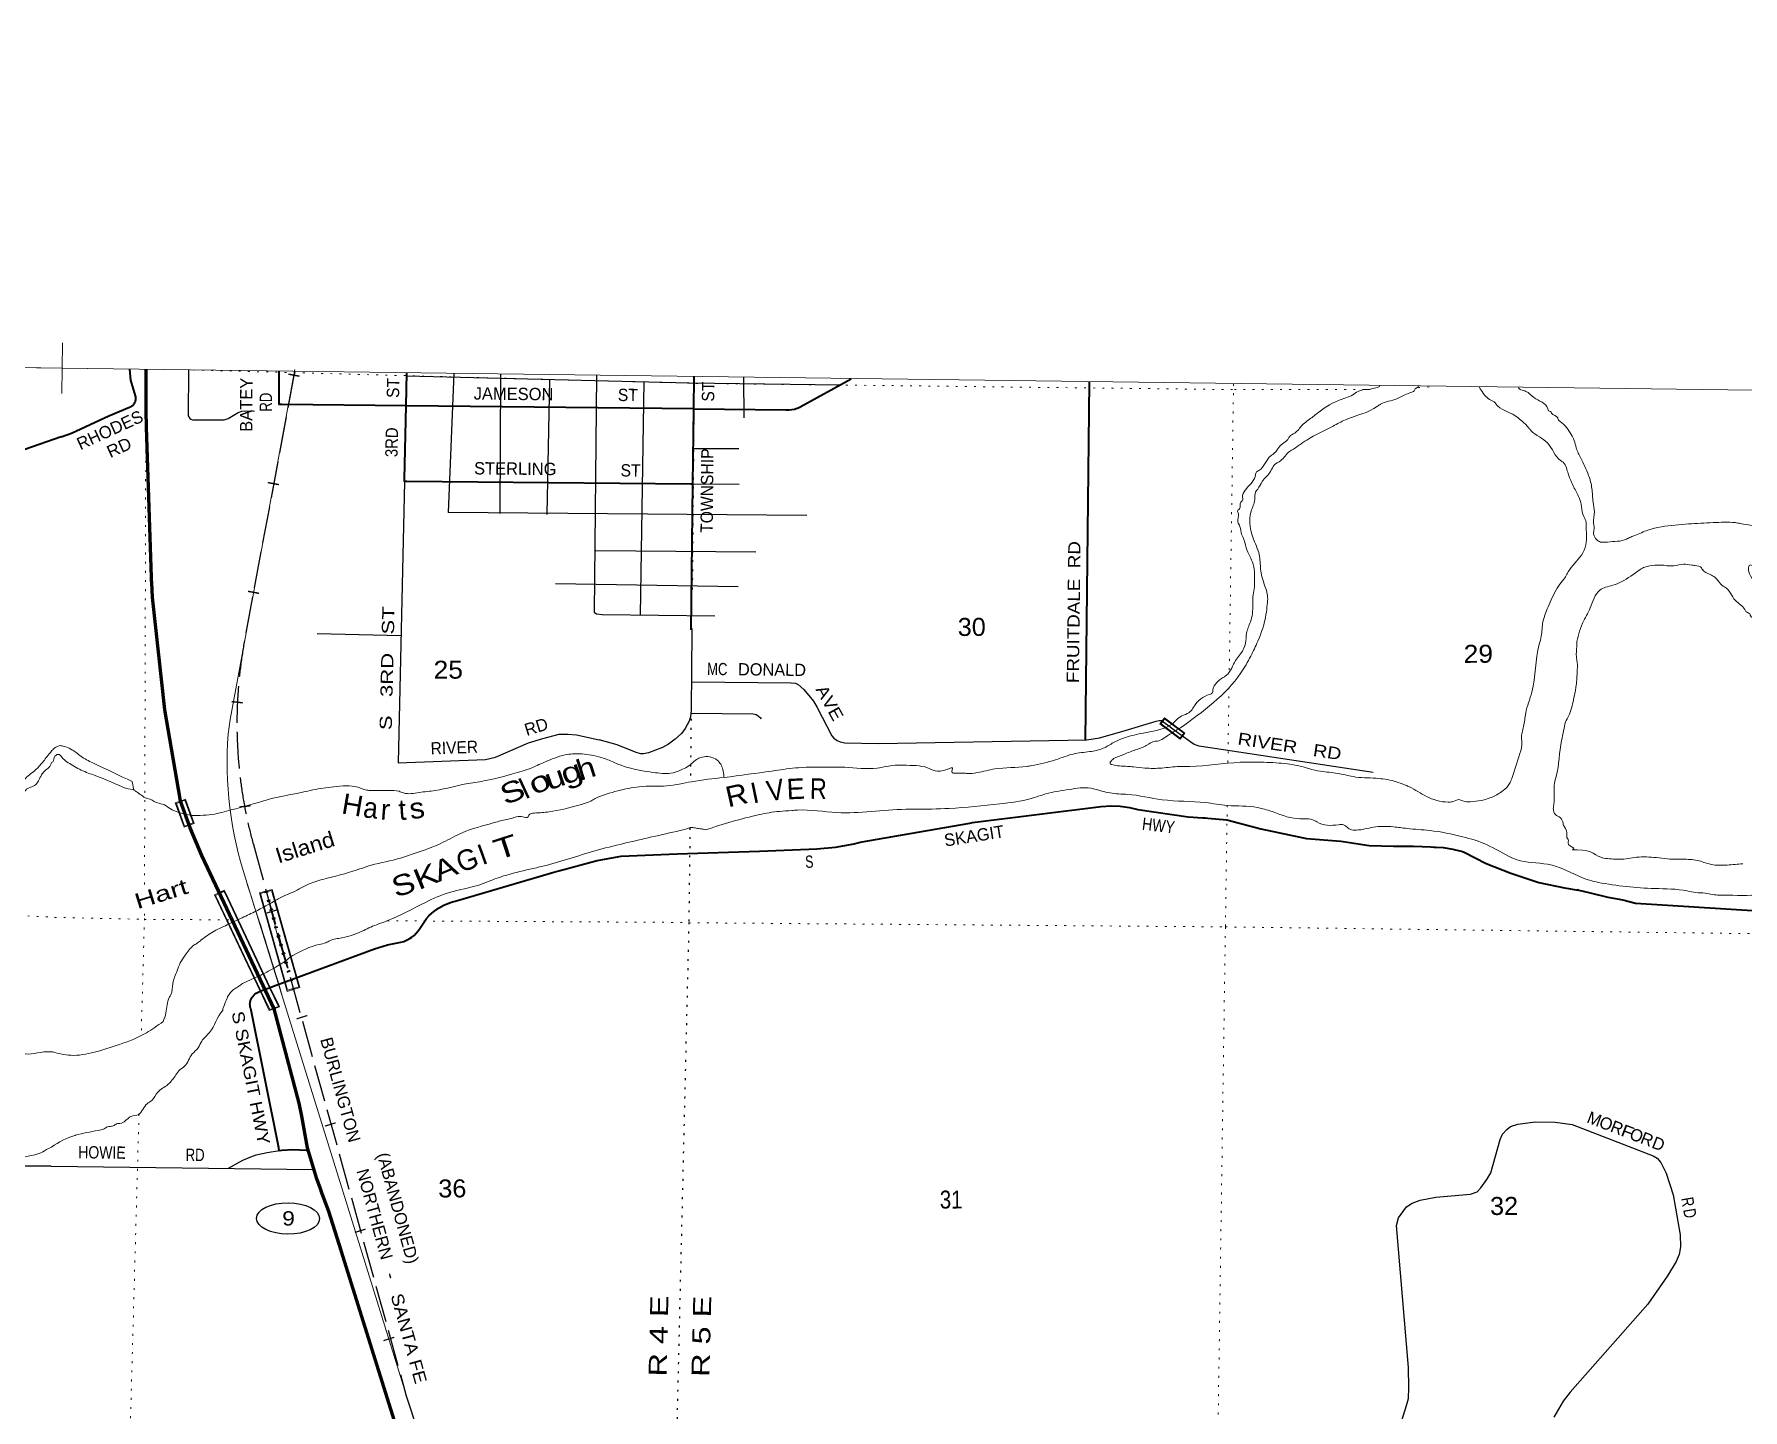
# Model space of a CAD drawing. Header units: feet. Extents: x -493433 to -244333, y 184684 to 373072.
# Drawn here: x -306000 to -289216, y 359313 to 372822 of the extents above; entities that cross this region are included whole.
import ezdxf
from ezdxf.enums import TextEntityAlignment as Align

# ---------------------------------------------------------------- set-up
doc = ezdxf.new("R2010")
doc.units = ezdxf.units.FT
doc.header["$LTSCALE"] = 60
doc.linetypes.add('DOTTED', pattern=[1.5, 0.3, -1.2])
doc.linetypes.add('LONG_DASHED', pattern=[7.5, 6, -1.5])
for name, color, linetype, lineweight in [('17', 7, 'Continuous', 25), ('23', 7, 'Continuous', 70), ('26', 7, 'Continuous', 40), ('27', 7, 'Continuous', 13), ('29', 7, 'Continuous', 25), ('30', 7, 'Continuous', 13), ('31', 7, 'Continuous', 13), ('34', 7, 'Continuous', 13), ('39', 7, 'Continuous', 13), ('4', 7, 'Continuous', 13), ('41', 7, 'Continuous', 13), ('59', 7, 'Continuous', 13), ('6', 7, 'DOTTED', 25), ('63', 7, 'Continuous', 25), ('7', 7, 'DOTTED', 13)]:
    doc.layers.add(name, color=color, linetype=linetype, lineweight=lineweight)
doc.layers.add('42', color=7, linetype='Continuous')

msp = doc.modelspace()

# ---------------------------------------------------------------- linework, layer by layer
at = {"layer": '17'}
msp.add_ellipse((-303506.06, 361191.86), major_axis=(-309.24, 1), ratio=0.500121, dxfattribs=at)
at = {"layer": '23'}
msp.add_lwpolyline([(-302378.25, 358943.41), (-302983.68, 360877.13), (-303105.57, 361261.57), (-303169.46, 361433.78), (-303176.42, 361452.53), (-303188.07, 361483.78), (-303223.94, 361580.01), (-303313.47, 361887.47), (-303370.01, 362197.37), (-303395.81, 362324.27), (-303642.33, 363250.92), (-304353.9, 364756.26), (-304466.94, 365029.03), (-304561.74, 365291.89), (-304565.64, 365314.41), (-304716.69, 366187.29), (-304837.69, 367289.34), (-304844.93, 367436.98), (-304847.07, 367461.98), (-304847.5, 367486.98), (-304897.87, 368962.96), (-304897.87, 369008.26), (-304900.07, 369076.76), (-304900.13, 369530.92)], dxfattribs=at)
at = {"layer": '26'}
for p, q in [((-302346.73, 369172.7), (-302340.56, 369495.94)), ((-299520.54, 369142.91), (-299516.97, 369457.71)), ((-295673.67, 365890.53), (-295634.62, 369405.73)), ((-299520.54, 369142.91), (-302346.73, 369172.7))]:
    msp.add_line(p, q, dxfattribs=at)
for points in [[(-305734.86, 368867.1), (-306808.3, 368495.49), (-306810.99, 368494.56), (-306900.4, 368469.12), (-306991.98, 368453.17), (-307084.73, 368446.87), (-307187.25, 368448.25), (-307212.27, 368448.59), (-307211.66, 368474.24), (-307186.41, 369562.37)], [(-305734.86, 368867.1), (-305633.49, 368904.82), (-305264.88, 369074), (-305064.58, 369159.88), (-305055.87, 369162.74), (-305047.5, 369166.5), (-305039.57, 369171.12), (-305032.17, 369176.53), (-305025.38, 369182.69), (-305019.26, 369189.53), (-305013.89, 369196.97), (-305009.34, 369204.93), (-305005.63, 369213.32), (-305002.83, 369222.05), (-305000.95, 369231.03), (-305000.02, 369240.15), (-305000.05, 369249.32), (-305001.04, 369258.44), (-305001.78, 369262.39), (-305004.77, 369272.21), (-305049.8, 369424.69), (-305060.15, 369533.11)], [(-302346.73, 369172.7), (-303568.61, 369185.58), (-303593.6, 369185.84), (-303593.5, 369209.7), (-303592.52, 369513.01)], [(-299520.54, 369142.91), (-298615.27, 369133.37), (-298587.01, 369133.09), (-298558.88, 369135.76), (-298531.17, 369141.36), (-298504.21, 369149.82), (-298478.27, 369161.06), (-298475.55, 369162.43), (-297974.14, 369436.97)], [(-299528.81, 368402.94), (-299548.1, 368403.13), (-302339.14, 368429.87), (-302361.06, 368430.08), (-302360.58, 368455.11), (-302346.73, 369172.7)], [(-299544.77, 366974.5), (-299528.81, 368402.94), (-299520.54, 369142.91)], [(-303780.04, 363424.1), (-303649.06, 363472.51), (-302656.84, 363839.1), (-302530.02, 363879.18), (-302399.72, 363905.79), (-302398.26, 363906.01), (-302369.82, 363913.63), (-302342.35, 363924.18), (-302316.12, 363937.54), (-302291.43, 363953.58), (-302268.56, 363972.1), (-302249.44, 363991.23), (-302228.82, 364016.34), (-302212.07, 364041.23), (-302146.99, 364137.96), (-302120.06, 364166), (-302075.6, 364204.9), (-302027.32, 364238.94), (-301975.75, 364267.75), (-301921.44, 364291), (-301890.01, 364300.72), (-301865.19, 364308.39), (-301840.01, 364315.77), (-300896.43, 364592.19), (-300870.98, 364599.64), (-300846.43, 364606.29), (-300470.66, 364708.01), (-300233.98, 364751.49), (-299683, 364773.76), (-298873.43, 364798.24), (-298391.74, 364818.58), (-298311.34, 364822.31), (-298127.25, 364837.88), (-297945.79, 364872.61), (-297934.58, 364875.5), (-297908.51, 364882.21), (-297884.58, 364886.4), (-296807.91, 365075.01), (-296782.71, 365079.43), (-296757.91, 365082.54), (-295517.29, 365238.15), (-295424.87, 365244.7), (-295332.28, 365241.55), (-295240.52, 365228.75), (-295159.88, 365209.19), (-294663.41, 365137.75), (-294520.75, 365127.32), (-294495.8, 365125.49), (-294470.75, 365123.32), (-294285.33, 365107.19), (-293949.48, 365018.04), (-293502.17, 364922.83), (-293165.52, 364895.96), (-292885.63, 364855.71), (-292648.51, 364849.14), (-292449.63, 364849.56), (-292280.98, 364841.32), (-292250.98, 364839.86), (-292230.98, 364838.84), (-292159.3, 364835.18), (-292063.66, 364820.18), (-291970.12, 364795.26), (-291954.73, 364790.13), (-291738.69, 364679.55), (-291493.5, 364582.33), (-291221.04, 364492.88), (-290968.4, 364438.3), (-290832.8, 364415.69), (-290840.81, 364420.25), (-290716.88, 364389.18), (-290541.88, 364348.45), (-290395.34, 364320.71), (-290271.81, 364289.22), (-289069.35, 364212.47)], [(-303308.35, 361858.95), (-303329.07, 361861.08), (-303459.31, 361866.52), (-303567.02, 361859.72), (-303591.58, 361858.17), (-303597.04, 361885.34), (-303872.04, 363253.76), (-303873.16, 363256.91), (-303876.75, 363269.55), (-303878.99, 363282.5), (-303879.87, 363295.61), (-303879.38, 363308.74), (-303879.27, 363309.49), (-303874.31, 363334.45), (-303862.33, 363359.49), (-303861.62, 363360.81), (-303852.97, 363373.42), (-303843.04, 363385.06), (-303831.96, 363395.61), (-303819.83, 363404.93), (-303806.8, 363412.94), (-303793, 363419.53), (-303780.06, 363424.13)]]:
    msp.add_lwpolyline(points, dxfattribs=at)
at = {"layer": '29'}
for p, q in [((-301879.01, 369489.67), (-301931.55, 368124.9)), ((-301423.12, 368115.34), (-301416.87, 369483.39)), ((-300938.98, 369431.53), (-300962.94, 368106.69)), ((-299030.6, 369451.16), (-299030.15, 369053.57)), ((-300010.3, 369406.83), (-300047.35, 367119.2)), ((-299520.49, 368755.26), (-299078.73, 368755.26)), ((-302361.06, 368430.08), (-302424.62, 365666.37)), ((-299074.31, 368401.71), (-299528.81, 368402.94)), ((-298411.66, 368096.78), (-301931.55, 368124.9)), ((-300483.21, 367752.99), (-298910.85, 367738.81)), ((-299084.8, 367396.28), (-300879.66, 367425.15)), ((-302395.89, 366915.51), (-303218.65, 366933.76)), ((-299543.45, 366461.18), (-298562.4, 366451.07)), ((-305833.39, 361704.46), (-306222.39, 361707.39)), ((-305833.39, 361704.46), (-303259.38, 361673.57))]:
    msp.add_line(p, q, dxfattribs=at)
for points in [[(-304485.19, 369525.22), (-304485.93, 369075.66), (-304469.6, 369048.39), (-304459.42, 369040.3), (-304443.96, 369035.88), (-304132.1, 369036.26), (-304092.76, 369046.93), (-303995.57, 369108.8), (-303961.09, 369119.03), (-303836.34, 369122.1)], [(-302342.27, 369467.88), (-299564.68, 369398.28), (-298078.15, 369378.39), (-298081.83, 369375.31)], [(-300475.78, 369470.65), (-300498.73, 367145.34), (-300474.69, 367128.94), (-300418.87, 367123.22), (-299312.85, 367111.26)], [(-299540.55, 366967.12), (-299543.46, 366567.19), (-299546.58, 366193.1)], [(-298562.4, 366451.07), (-298519.87, 366448.38), (-298495.57, 366437.33), (-298440.35, 366386.51), (-298345.37, 366271.6), (-298310.03, 366209.73), (-298164.25, 365931.31), (-298144.37, 365909.21), (-298113.45, 365887.12), (-298082.52, 365873.86), (-298038.35, 365862.81), (-297704.82, 365855.19)], [(-299547.47, 366184.37), (-299553.61, 366116.91), (-299564.65, 366077.14), (-299604.41, 366004.22), (-299641.96, 365953.4), (-299703.81, 365900.36), (-299767.86, 365851.75), (-299827.5, 365818.6), (-299966.66, 365765.57), (-300015.25, 365756.73), (-300041.76, 365756.73), (-300085.93, 365767.78), (-300273.68, 365842.91), (-300450.39, 365891.52)], [(-299545.49, 366155.45), (-298937.81, 366146.72), (-298908.27, 366140), (-298887.4, 366126.81), (-298863.95, 366107.76), (-298857.4, 366099.8)], [(-297704.82, 365855.19), (-295659.41, 365891.54), (-295535.71, 365913.64), (-295314.84, 365975.51), (-294979.09, 366077.16), (-294948.86, 366083.59), (-294929.21, 366082.55), (-294917.25, 366077.16), (-294751.57, 365953.41), (-294637.77, 365871.68), (-294605.79, 365849.56), (-294587.89, 365842.5), (-294559.41, 365834.09), (-294448.15, 365816.64), (-292847.76, 365574.27)], [(-302424.62, 365666.37), (-301567.22, 365698.35), (-301468.65, 365723.6), (-301142.8, 365861.9), (-301004.79, 365904.79), (-300841.34, 365948.99), (-300754.49, 365949.56), (-300673.47, 365940.15), (-300450.39, 365891.52)], [(-292905.57, 358117.77), (-292520.07, 359354.88), (-292500.79, 359425.95), (-292496.38, 359527.6), (-292500.48, 359728.11), (-292617.66, 361122.71), (-292597.98, 361198.14), (-292518.47, 361306.17), (-292465.45, 361343.98), (-292385.93, 361370.5), (-292230.48, 361402.29), (-291889.89, 361432.51), (-291824.88, 361454.47), (-291789.54, 361494.25), (-291729.39, 361576.13), (-291692.35, 361640.09), (-291600.72, 361968.97), (-291577.49, 362020.16), (-291533.88, 362066.35), (-291497.97, 362095.29), (-291427.28, 362117.39), (-291256.52, 362140.5), (-291060.61, 362139.48), (-290891.25, 362113.57), (-290097.55, 361808.03), (-290057.79, 361785.93), (-290022.01, 361743.28), (-289969.44, 361635.67), (-289899.44, 361425.22), (-289832.49, 361030.2), (-289828.07, 360915.3), (-289842.05, 360838.04), (-289872.25, 360769.46), (-289955.98, 360628.67), (-290148.08, 360350.47), (-290910.41, 359487.82), (-290980.72, 359398.8), (-291073.87, 359240.33)], [(-304092.03, 361685.97), (-303949.2, 361763.81), (-303871.89, 361796.96), (-303818.88, 361816.84), (-303710.65, 361841.15), (-303589.41, 361858.31)]]:
    msp.add_lwpolyline(points, dxfattribs=at)
at = {"layer": '31'}
for p, q in [((-294896.86, 366109.07), (-294697.16, 365958.66)), ((-294697.16, 365958.66), (-294742.28, 365898.75))]:
    msp.add_line(p, q, dxfattribs=at)
msp.add_lwpolyline([(-294742.28, 365898.75), (-294941.98, 366049.16), (-294896.86, 366109.07)], dxfattribs=at)
msp.add_lwpolyline([(-294930.76, 366050.73), (-294895.28, 366097.85), (-294708.37, 365957.08), (-294743.85, 365909.96)], close=True, dxfattribs=at)
at = {"layer": '34'}
for points in [[(-303438.38, 369529.12), (-304075.82, 366093.83), (-304094.18, 365949.19)], [(-303919.34, 364523.01), (-302343.26, 359450.84), (-302297.5, 359313.27)]]:
    msp.add_lwpolyline(points, dxfattribs=at)
for centre, radius, start, end in [((-300457.87, 365671.17), 3646.92, 175.6278, 198.35043), ((-294156.27, 366603.83), 9811.42, 192.92248, 197.47126)]:
    msp.add_arc(centre, radius, start, end, dxfattribs=at)
at = {"layer": '34', "linetype": 'DOTTED', "lineweight": 100}
msp.add_arc((-218945.72, 387649.56), 87904.51, 195.33148, 195.9854, dxfattribs=at)
at = {"layer": '34'}
msp.add_ellipse((-331983.49, 355050.3), major_axis=(458.19, 29610.88), ratio=1, start_param=5.01288595, end_param=5.05172937, dxfattribs=at)
at = {"layer": '39'}
for p, q in [((-292435.6, 369338.25), (-292397.11, 369362.94)), ((-305097.01, 365413.58), (-305015.7, 365401.65)), ((-305038.24, 365482.8), (-305019.68, 365399.5)), ((-291069.34, 365389.53), (-291068.53, 365279.18)), ((-303953.17, 363499.75), (-303832.77, 363554.28)), ((-305859.83, 361879.48), (-305830.65, 361893.94))]:
    msp.add_line(p, q, dxfattribs=at)
for points in [[(-291803.61, 369355.09), (-291767.65, 369297.99), (-291678.55, 369221.23), (-291654.25, 369209.11), (-291642.1, 369192.94), (-291451.79, 369075.79), (-291395.08, 369031.35), (-291318.14, 368954.58), (-291297.88, 368930.34), (-291131.84, 368805.1), (-291006.26, 368635.39), (-290981.97, 368619.23), (-290949.55, 368562.66), (-290913.06, 368453.55), (-290856.33, 368336.37), (-290799.58, 368182.82), (-290779.29, 368085.83), (-290763.09, 368057.55), (-290754.96, 367992.88), (-290754.87, 367835.28), (-290787.2, 367730.2), (-290916.65, 367564.47), (-290973.27, 367471.51), (-291025.86, 367402.8), (-291118.88, 367220.92), (-291179.5, 367051.17), (-291195.63, 366909.73), (-291215.83, 366832.94), (-291288.44, 366360.1), (-291349.05, 366153.99), (-291369.23, 366024.66), (-291389.4, 365903.43), (-291385.34, 365871.09), (-291405.51, 365757.94), (-291486.35, 365511.4), (-291506.56, 365462.91), (-291571.29, 365394.19), (-291672.45, 365333.55), (-291785.78, 365297.15), (-291891.02, 365285), (-291967.94, 365293.07), (-292004.37, 365305.19), (-292069.13, 365284.96), (-292109.61, 365280.91), (-292222.95, 365297.05), (-292324.17, 365337.44), (-292490.2, 365430.35), (-292526.64, 365446.5), (-292639.99, 365486.88), (-292818.12, 365515.14), (-293044.81, 365531.24), (-293194.61, 365563.54), (-293364.63, 365583.7), (-293591.34, 365640.23), (-293688.51, 365656.36), (-293919.25, 365672.46), (-294154.03, 365672.41), (-294647.86, 365631.87), (-294749.06, 365631.85), (-294923.11, 365615.64), (-295089.07, 365615.59), (-295202.42, 365627.69), (-295259.1, 365631.71), (-295421.03, 365651.88), (-295429.13, 365655.92), (-295429.13, 365672.08), (-295412.95, 365692.29), (-295398.44, 365710.01)], [(-292435.6, 369338.25), (-292439.64, 369326.12), (-292467.96, 369305.91), (-292536.78, 369281.65), (-292613.66, 369241.21), (-292775.56, 369188.64), (-292803.88, 369168.43), (-293119.57, 369034.98), (-293240.97, 368974.33), (-293499.97, 368836.86), (-293649.7, 368735.8), (-293669.93, 368723.67), (-293754.89, 368634.74), (-293819.63, 368590.27), (-293851.99, 368533.68), (-293936.94, 368428.58), (-293981.43, 368355.84), (-294001.65, 368327.54), (-294009.7, 368250.75), (-294046.08, 368137.58), (-294013.53, 367838.55), (-293977.06, 367749.65), (-293960.82, 367676.91), (-293948.59, 367531.43), (-293895.88, 367357.66), (-293883.7, 367293), (-293887.71, 367220.26), (-293899.79, 367123.27), (-293980.61, 366860.57), (-294049.35, 366715.06), (-294146.42, 366549.35), (-294739.46, 366011.15)], [(-294235.49, 366597.82), (-294199.1, 366670.58), (-294158.65, 366723.12), (-294102.04, 366840.34), (-294089.96, 366941.37), (-294053.58, 367050.49), (-294033.38, 367131.32), (-294025.39, 367317.22), (-294013.28, 367394.01), (-294013.34, 367482.91), (-294013.36, 367519.29), (-294025.56, 367616.27), (-294094.46, 367777.9), (-294126.9, 367887.01), (-294139.06, 367911.25), (-294155.3, 367988.04), (-294175.56, 368032.48), (-294171.55, 368113.31), (-294179.66, 368141.6), (-294159.44, 368161.8), (-294147.32, 368226.47), (-294127.1, 368254.77), (-294131.16, 368274.97), (-294102.87, 368343.68), (-294090.73, 368359.85), (-294001.75, 368497.27), (-293997.7, 368517.48), (-293969.39, 368537.7), (-293852.07, 368683.21), (-293827.8, 368699.39), (-293738.79, 368800.44), (-293686.19, 368840.86), (-293670.01, 368869.16), (-293617.4, 368905.54), (-293544.58, 368982.34), (-293447.46, 369059.15), (-293407.01, 369091.49), (-293188.48, 369224.9), (-293046.83, 369281.52), (-293022.54, 369297.69), (-292905.17, 369334.09), (-292880.88, 369334.09), (-292864.7, 369338.14), (-292807.78, 369352.27), (-292791.85, 369358.37), (-292780.46, 369368)], [(-291421.98, 369350.18), (-291395.24, 369330.41), (-291346.65, 369314.25), (-291269.71, 369253.65), (-291132.02, 369144.56), (-291123.92, 369124.36), (-291103.67, 369116.29), (-291095.57, 369100.12), (-291034.82, 369055.68), (-291030.76, 369039.51), (-291010.51, 369019.32), (-290901.15, 368890.01), (-290872.78, 368833.45), (-290852.51, 368760.7), (-290807.92, 368659.68), (-290730.92, 368489.97), (-290698.48, 368360.66), (-290686.26, 368227.29), (-290674.07, 368130.31), (-290682.1, 368021.19), (-290678.02, 367948.45), (-290682.05, 367928.25), (-290669.88, 367883.79), (-290653.68, 367859.54), (-290613.19, 367835.3), (-290544.37, 367835.32), (-290358.18, 367863.66), (-290317.71, 367883.86), (-290277.24, 367900.05), (-290147.73, 367952.61), (-289880.59, 368001.16), (-289751.05, 368013.31), (-289508.18, 368025.49), (-289289.59, 368025.54), (-289241.01, 368017.47), (-288981.91, 367964.98), (-288929.27, 367944.79), (-288824.01, 367920.56), (-288694.45, 367880.18), (-288649.91, 367851.89), (-288633.72, 367851.9), (-288617.56, 367928.68), (-288617.57, 367948.89), (-288617.59, 367989.3), (-288625.69, 368005.47), (-288617.7, 368219.66), (-288609.63, 368264.11), (-288617.75, 368292.4), (-288613.74, 368377.27), (-288573.41, 368688.45), (-288573.44, 368753.12), (-288557.28, 368813.74), (-288545.17, 368886.49), (-288549.24, 368914.77), (-288525.01, 369027.94), (-288529.06, 369044.1), (-288521, 369108.76), (-288484.63, 369250.22), (-288471.77, 369311.52)], [(-305915.65, 365674.41), (-305989.65, 365594.02), (-306097.32, 365499.71), (-306121.78, 365467.54), (-306164.35, 365443.56), (-306231.11, 365423.77), (-306390.61, 365426.77), (-306495.6, 365429.43), (-306537.93, 365439.8), (-306582.18, 365464.32), (-306600.3, 365472.5), (-306654.7, 365491.02), (-306692.82, 365525.61), (-306771.36, 365556.4), (-306883.86, 365639.94), (-306994.18, 365745.69), (-307086.72, 365796.78), (-307271.65, 365919.14), (-307375.88, 366030.91), (-307434.15, 366073.71), (-307480.3, 366114.4), (-307526.37, 366169.24), (-307530.27, 366189.47), (-307558.41, 366207.83), (-307552.31, 366213.85), (-307560.33, 366221.98), (-307572.39, 366230.14), (-307602.61, 366240.43), (-307682.86, 366315.68), (-307718.83, 366370.46), (-307756.91, 366411.11), (-307798.73, 366496.22), (-307816.77, 366516.55), (-307890.28, 366690.76), (-307960.2, 366800.31), (-307972.11, 366830.69), (-308009.97, 366903.66), (-308007.32, 366994.57), (-307990.36, 367111.66), (-307992.27, 367127.84), (-307954.76, 367297.34), (-307950.43, 367339.74), (-307956.37, 367355.94), (-307948.08, 367386.21), (-307933.58, 367440.67), (-307934.3, 367628.59), (-307938.02, 367675.09), (-307929.39, 367755.86), (-307944.87, 367852.94), (-307968.8, 367897.54), (-307982.61, 367944.1), (-307976.13, 368004.68), (-307985.56, 368101.72), (-308017.39, 368172.64), (-308023.4, 368178.74), (-308039.04, 368253.6), (-308020.73, 368271.67), (-307986.81, 368214.88), (-307952.74, 368176.28), (-307928.98, 368107.43), (-307881.08, 368026.32), (-307839.02, 367975.54), (-307835.12, 367955.31), (-307839.41, 367918.97), (-307886.09, 367884.91), (-307888.4, 367842.5), (-307872.71, 367775.72), (-307823.62, 367573.35), (-307820.72, 367407.64), (-307824.97, 367377.36), (-307825.44, 367308.67), (-307817.56, 367280.33), (-307838.22, 367213.77), (-307824.27, 367185.4), (-307816.32, 367167.17), (-307806.24, 367165.09), (-307788.39, 367118.51), (-307730.48, 367025.2), (-307692.86, 366915.85), (-307652.67, 366887.32), (-307604.19, 366891.07), (-307585.95, 366899.03), (-307575.72, 366919.17), (-307573.4, 366961.59), (-307587.09, 367026.33), (-307582.99, 367036.42), (-307595.03, 367048.61), (-307608.52, 367139.62), (-307640.07, 367250.95), (-307669.05, 367441.07)], [(-291069.34, 365389.53), (-291069.37, 365442.8), (-291049.18, 365531.71), (-290996.74, 365887.35), (-290976.54, 365980.3), (-290956.36, 366069.21), (-290928.04, 366125.79), (-290879.56, 366287.46), (-290855.33, 366408.7), (-290843.26, 366554.18), (-290843.32, 366655.21), (-290851.44, 366707.75), (-290847.44, 366808.78), (-290847.45, 366833.03), (-290827.27, 366934.06), (-290790.89, 367039.14), (-290714.06, 367188.68), (-290621.04, 367362.48), (-290564.38, 367390.78), (-290491.53, 367411.01), (-290410.59, 367443.35), (-290224.44, 367564.63), (-290179.92, 367588.88), (-290131.36, 367601.02), (-290026.12, 367609.13), (-289892.53, 367601.07), (-289799.43, 367617.26), (-289718.47, 367609.19), (-289686.08, 367605.16), (-289621.29, 367580.93), (-289613.19, 367564.77), (-289536.25, 367516.29), (-289455.26, 367451.64), (-289410.7, 367403.16), (-289394.52, 367395.08), (-289289.19, 367261.74), (-289196.04, 367172.85), (-289179.84, 367148.6), (-289147.45, 367128.4), (-289143.39, 367116.29), (-289078.61, 367083.96), (-289030.03, 367083.98), (-288936.93, 367084), (-288920.75, 367104.21), (-288920.77, 367156.75), (-288965.34, 367225.43), (-288989.63, 367245.64), (-288993.69, 367257.76), (-289030.15, 367306.25), (-289038.25, 367334.54), (-289062.55, 367358.78), (-289103.08, 367435.56), (-289151.7, 367524.45), (-289155.78, 367597.19), (-289147.69, 367609.32), (-289135.55, 367609.31), (-289070.77, 367593.16), (-288989.78, 367544.69), (-288884.52, 367508.34), (-288823.78, 367471.98), (-288791.39, 367459.86), (-288625.35, 367314.41), (-288406.69, 367189.18), (-288341.91, 367160.9), (-288256.88, 367104.34), (-288208.29, 367084.15), (-288200.19, 367063.94), (-288135.39, 366995.25), (-288066.54, 366942.73), (-287965.3, 366861.93), (-287876.18, 366732.63), (-287746.56, 366562.92), (-287629.11, 366441.71), (-287531.88, 366296.25), (-287463, 366142.69), (-287418.4, 366009.34), (-287402.18, 365964.9), (-287390.02, 365908.32), (-287308.96, 365722.43), (-287280.61, 365673.95), (-287203.59, 365459.78), (-287094.19, 365225.41), (-287073.93, 365201.17), (-287069.85, 365132.47), (-287041.49, 365083.98), (-286992.88, 364999.13), (-286968.57, 364982.97), (-286875.4, 364833.46), (-286863.25, 364813.26), (-286834.88, 364756.69), (-286798.43, 364704.16), (-286782.23, 364696.08), (-286749.82, 364639.51), (-286745.76, 364615.27), (-286757.84, 364494.03)], [(-298188.13, 365624.81), (-298035.99, 365622.88), (-297720.24, 365614.89), (-297542.15, 365643.22), (-297461.18, 365643.24), (-297226.39, 365619.07), (-297032.08, 365602.95), (-296979.46, 365607), (-296983.5, 365598.93), (-296979.46, 365607), (-296983.5, 365598.93), (-296882.28, 365566.62), (-296841.8, 365562.59), (-296736.57, 365570.7), (-296562.52, 365607.12), (-296250.84, 365631.45), (-296202.27, 365639.54), (-295967.52, 365696.19), (-295793.49, 365752.81), (-295631.59, 365777.1), (-295498.02, 365809.46), (-295396.86, 365866.06), (-295283.54, 365914.59), (-295105.46, 365959.09), (-295040.7, 365971.23), (-294797.87, 366068.28), (-294757.42, 366108.71), (-294631.97, 366181.48), (-294603.65, 366225.94), (-294453.94, 366339.14), (-294425.62, 366355.3), (-294421.58, 366379.55), (-294308.31, 366512.95), (-294275.94, 366537.19), (-294247.62, 366577.61), (-294235.49, 366597.82)], [(-307837.74, 366403.52), (-307817.93, 366348.84), (-307791.94, 366310.29), (-307743.8, 366263.52), (-307693.76, 366198.56), (-307659.89, 366133.69), (-307517.55, 365983.29), (-307358.78, 365875.23), (-307344.73, 365863.02), (-307292.6, 365810.16), (-307242.28, 365785.61), (-307212.29, 365742.99), (-307117.94, 365661.59), (-306916.95, 365527), (-306576.98, 365341.03), (-306441.92, 365307.87), (-306413.64, 365307.69), (-306209.66, 365314.52), (-306157.05, 365330.36), (-306118.49, 365358.41), (-306073.74, 365406.62), (-305976.44, 365460.58), (-305939.65, 365525.01), (-305931.47, 365539.11), (-305909.02, 365575.34), (-305833.74, 365655.7), (-305829.61, 365669.82), (-305817.44, 365677.82), (-305796.86, 365732.25), (-305778.1, 365747.02)], [(-295398.44, 365710.01), (-295297.83, 365749.4), (-295180.03, 365794.74), (-295075.34, 365837.82), (-294988.11, 365878.65), (-294987.02, 365878.66), (-294862.72, 365934.94), (-294788.64, 365982.27), (-294739.46, 366011.15)], [(-305915.65, 365674.41), (-305883.59, 365714.83), (-305840.43, 365769.58), (-305809.42, 365804.24), (-305792.77, 365817.67), (-305781.81, 365822.47), (-305776.73, 365824.06)], [(-305778.1, 365747.02), (-305771, 365749.52), (-305715.25, 365707.44), (-305665.81, 365668.27), (-305537.43, 365594.98), (-305399.27, 365541.46), (-305097.01, 365413.58)], [(-305776.73, 365824.06), (-305753.22, 365834.84), (-305715.82, 365830.56), (-305689.61, 365822.89), (-305622.06, 365791.59), (-305528.17, 365723.08), (-305409.67, 365659.61), (-305038.24, 365482.8)], [(-300394.87, 365708.44), (-300456.72, 365727.24), (-300638.9, 365755.47), (-300782.68, 365745.4), (-300890.12, 365713.16), (-300970.69, 365680.92), (-301112.42, 365617.93), (-301302.64, 365557.25), (-301561.66, 365492.51), (-301735.72, 365464.17), (-302059.5, 365395.37), (-302217.36, 365375.11), (-302371.18, 365371.02), (-302415.72, 365387.17), (-302516.92, 365395.22), (-302686.94, 365395.17), (-302735.52, 365399.19), (-302820.53, 365427.45), (-303055.32, 365431.41), (-303160.56, 365419.25), (-303362.93, 365378.78), (-303419.59, 365366.64), (-303731.24, 365297.84), (-303792.05, 365278.84)], [(-299224.15, 365529.19), (-299234.8, 365602.51), (-299291.2, 365693.86), (-299438.92, 365723.41), (-299479.21, 365707.29), (-299583.96, 365626.69), (-299645.74, 365597.13), (-299723.95, 365569.86), (-299898.01, 365569.8), (-300007.31, 365585.93), (-300266.43, 365654.55), (-300379.79, 365703.02), (-300394.87, 365708.44)], [(-299223.52, 365523.24), (-298752.45, 365586.3), (-298724.12, 365590.35), (-298493.4, 365618.7), (-298190.82, 365624.85)], [(-304454.82, 365148.95), (-304670.32, 365220.74), (-304739.15, 365261.13), (-304799.88, 365277.27), (-304884.92, 365317.66), (-304909.21, 365321.69), (-304921.36, 365329.77), (-305019.68, 365399.5)], [(-303613.85, 364325.13), (-303564.69, 364352.26), (-303475.66, 364388.66), (-303317.84, 364469.53), (-303164.05, 364522.12), (-302828.13, 364615.18), (-302722.91, 364651.57), (-302439.6, 364720.37), (-302285.81, 364768.91), (-301982.28, 364886.2), (-301796.14, 364979.21), (-301492.6, 365076.29), (-301435.94, 365092.47), (-301314.51, 365120.79), (-301201.18, 365136.99), (-301148.57, 365137.01), (-301140.48, 365153.18), (-301083.82, 365173.41), (-300942.15, 365185.57), (-300650.74, 365250.32), (-300533.36, 365290.76), (-300488.86, 365315.03), (-300266.27, 365391.87), (-300055.8, 365432.36), (-299784.59, 365440.51), (-299541.74, 365481), (-299223.52, 365523.24)], [(-299406.08, 365009.25), (-298877.68, 365157.9), (-298679.36, 365190.29), (-298557.92, 365198.4), (-298501.26, 365202.46), (-298116.68, 365178.33), (-297436.65, 365210.84), (-297355.69, 365210.86), (-297011.62, 365219.05), (-296513.76, 365263.63), (-296206.14, 365316.25), (-296064.48, 365360.75), (-295833.78, 365405.26), (-295619.24, 365417.44), (-295513.99, 365389.18), (-295348, 365360.94), (-295258.94, 365356.91), (-294918.89, 365304.47), (-294493.84, 365276.28), (-294279.28, 365248.05), (-293983.77, 365227.92), (-293931.14, 365215.81), (-293862.32, 365195.63), (-293591.07, 365118.91), (-293421.04, 365098.75), (-293400.8, 365086.62), (-293186.24, 365058.39), (-293137.66, 365058.41), (-293113.37, 365042.25), (-293072.87, 365013.96), (-293012.15, 365005.9), (-292846.2, 365034.22), (-292647.85, 365038.31), (-292514.27, 365022.18), (-292291.61, 365002.03), (-291967.74, 364941.48), (-291728.88, 364860.72), (-291485.93, 364735.5), (-291437.35, 364715.31), (-291133.73, 364670.92), (-291016.33, 364638.62), (-290720.77, 364513.41), (-290635.75, 364493.22), (-290081.15, 364432.73), (-289761.36, 364408.55), (-289676.34, 364392.41), (-289587.29, 364388.38), (-289514.41, 364372.23), (-289449.64, 364368.2), (-289085.34, 364368.29), (-288931.52, 364376.4), (-288555.04, 364323.95), (-288239.26, 364243.19), (-288198.77, 364239.15), (-288174.49, 364235.12), (-288125.88, 364170.46), (-288077.29, 364138.15), (-287931.55, 364089.68), (-287882.95, 364057.37), (-287696.72, 363988.7), (-287660.27, 363968.5), (-287506.43, 363920.04), (-287421.42, 363903.89), (-287397.12, 363887.73), (-287287.82, 363863.5), (-287093.51, 363851.42), (-287024.7, 363859.51), (-286854.7, 363883.79), (-286793.99, 363904.02), (-286725.2, 363944.43), (-286551.17, 364017.21), (-286543.1, 364049.54), (-286522.86, 364081.88), (-286502.66, 364146.54), (-286531.06, 364279.89), (-286531.09, 364324.34), (-286555.4, 364393.04), (-286555.42, 364421.32), (-286567.57, 364449.61), (-286579.77, 364562.76), (-286575.74, 364582.96), (-286543.36, 364611.26), (-286442.15, 364591.07), (-286223.53, 364514.34), (-286191.14, 364486.06), (-286025.14, 364413.34), (-285725.55, 364328.53)], [(-303792.05, 365278.84), (-304156.21, 365180.5), (-304225.01, 365164.32), (-304454.82, 365148.95)], [(-289216.04, 364675.18), (-289368.84, 364663.23), (-289486.23, 364663.2), (-289567.2, 364679.35), (-289627.92, 364699.54), (-289769.61, 364719.72), (-289955.82, 364723.72), (-290065.11, 364735.82), (-290259.42, 364739.82), (-290425.37, 364719.58), (-290506.33, 364723.6), (-290583.25, 364731.67), (-290842.36, 364812.43), (-290886.88, 364816.46), (-290878.79, 364820.5), (-290927.39, 364864.95), (-290931.47, 364913.44), (-290943.62, 364933.64), (-290943.63, 364957.89), (-290967.96, 365038.7), (-290976.06, 365050.82), (-290984.18, 365087.19), (-291020.63, 365135.68), (-291065.18, 365168), (-291077.34, 365208.41), (-291073.31, 365252.86), (-291068.53, 365279.18)], [(-303459.37, 363774.12), (-303200.08, 363883.61), (-303135.34, 363899.8), (-303094.87, 363920.01), (-302977.49, 363948.34), (-302763, 364021.15), (-302694.2, 364053.49), (-302536.37, 364114.16), (-302155.98, 364296.14), (-301921.26, 364393.2), (-301621.76, 364470.08), (-301536.78, 364502.44), (-301451.79, 364534.79), (-300937.79, 364668.31), (-300492.6, 364801.8), (-300209.29, 364874.63), (-299655.38, 365001.2)], [(-299655.38, 365001.2), (-299592.82, 365018.41), (-299540.44, 365032.86), (-299496.7, 365024.32), (-299444.23, 365018.01), (-299406.08, 365009.25)], [(-304084.26, 364084.29), (-303973.39, 364137.94), (-303835.81, 364202.65), (-303613.84, 364325.13)], [(-304733.5, 363126.54), (-304705.48, 363212.28), (-304673.19, 363361.82), (-304657.01, 363390.11), (-304636.84, 363499.23), (-304596.45, 363624.51), (-304564.11, 363701.31), (-304515.58, 363778.1), (-304430.64, 363875.12), (-304394.23, 363899.38), (-304357.81, 363927.68), (-304232.38, 364012.58), (-304084.26, 364084.29)], [(-303833.23, 363554.07), (-303714, 363612.69), (-303612.84, 363669.29), (-303459.37, 363774.12)], [(-304150.93, 363232.67), (-304139.05, 363268.61), (-304105.26, 363355.41), (-304041.81, 363440.06), (-303989.52, 363472.22), (-303953.17, 363499.75)], [(-305593.82, 362009.03), (-305372.64, 362056.31), (-305311.93, 362072.49), (-305279.56, 362092.7), (-305251.23, 362096.76), (-305214.81, 362104.85), (-305182.43, 362125.07), (-305158.15, 362125.07), (-305048.9, 362193.81), (-304976.05, 362214.04), (-304891.11, 362319.14), (-304842.56, 362351.48), (-304785.94, 362432.32), (-304688.84, 362505.1), (-304652.43, 362541.48), (-304616.04, 362589.99), (-304579.63, 362642.53), (-304523, 362687), (-304446.16, 362808.26), (-304389.53, 362868.9), (-304353.14, 362933.57), (-304276.28, 363018.46), (-304150.93, 363232.67), (-304145.29, 363238.93)], [(-304733.5, 363126.54), (-304897.49, 363014.82), (-305162.9, 362900.31), (-305408.8, 362825.3), (-305640.12, 362794.67), (-305818.01, 362828.31)], [(-306220.15, 362813.44), (-306142.55, 362812.03), (-306029.26, 362807.63), (-305906.22, 362827.91), (-305827.43, 362828.27), (-305818.01, 362828.31)], [(-305859.83, 361879.48), (-305934.82, 361837.51), (-306181.6, 361774.38), (-306414.63, 361654.58), (-306600.65, 361617.34), (-306865.39, 361584.62), (-307358.72, 361490.67), (-307405.2, 361484.9), (-307588.91, 361490.06), (-308041.71, 361416.07), (-308260.07, 361374.98), (-308468.49, 361309.59), (-308779.89, 361244.82), (-308949.73, 361211.52), (-309123.53, 361190.36), (-309301.27, 361181.34), (-309527.7, 361140.31), (-309560.04, 361134.44), (-309877.23, 361110.12), (-310016.75, 361080.67), (-310134.16, 361036.94), (-310197.03, 360996.91), (-310369.82, 360828.24), (-310422.77, 360761.89), (-310437.11, 360731.68), (-310506.53, 360620.98), (-310622.5, 360492.37), (-310722.02, 360408.12), (-310805.2, 360350.04), (-310827.6, 360321.9), (-310957.47, 360229.74), (-311145.82, 360146.03), (-311336.01, 360088.61), (-311358.27, 360082.69), (-311528.1, 360049.38), (-311675.8, 360005.82), (-311793.07, 359982.3), (-312096.16, 359951.83), (-312320.19, 359965.32), (-312429.11, 359982.14), (-312578.45, 359993.16), (-312891.69, 359952.64), (-313139.99, 359960.22), (-313305.47, 359973.36), (-313679.08, 359965.53), (-313695.23, 359965.63), (-313776.04, 359958.03), (-313966.15, 359912.72), (-314029.02, 359872.7), (-314181, 359792.81), (-314235.63, 359776.98), (-314342.7, 359769.55), (-314443.66, 359768.15), (-314487.99, 359780.54), (-314528.15, 359813.11), (-314580.47, 359839.7), (-314667.07, 359872.54), (-314695.37, 359868.68), (-314703.62, 359842.46), (-314691.7, 359814.1), (-314663.61, 359787.67), (-314657.64, 359775.51), (-314605.57, 359712.56), (-314539.31, 359657.61), (-314479.19, 359592.58), (-314360.55, 359521.14), (-314030.59, 359347.39), (-313968.2, 359318.72), (-313869.45, 359289.83), (-313782.82, 359263.04), (-313734.4, 359256.69), (-313667.6, 359280.53), (-313622.94, 359316.62), (-313584.34, 359350.73), (-313508.93, 359453.31), (-313474.52, 359465.22), (-313438.31, 359446.82), (-313428.23, 359442.72), (-313377.82, 359434.33), (-313272.62, 359464), (-313202.01, 359455.48), (-313183.81, 359459.41), (-313161.46, 359479.48), (-313125.15, 359475.21), (-313100.7, 359507.4), (-313025.58, 359567.55), (-313007.36, 359573.5), (-312962.99, 359567.17), (-312904.83, 359508.22), (-312816.52, 359430.9), (-312760.11, 359412.38), (-312733.94, 359402.11), (-312574.41, 359403.16), (-312519.83, 359412.93), (-312501.56, 359426.96), (-312352.01, 359446.25), (-312281.25, 359459.96)], [(-305830.65, 361893.94), (-305599.28, 362007.73), (-305593.98, 362008.99)]]:
    msp.add_spline(points, degree=3, dxfattribs=at)
at = {"layer": '4'}
for p, q in [((-305722.29, 369792.22), (-305728.83, 369292.26)), ((-305475.58, 369538.98), (-305975.54, 369545.51))]:
    msp.add_line(p, q, dxfattribs=at)
msp.add_lwpolyline([(-489136.84, 372822.34), (-458570.27, 372170.54), (-428002.84, 371560.78), (-397434.59, 370993.07), (-366865.58, 370467.41), (-336295.9, 369983.8), (-305725.57, 369542.24), (-275154.66, 369142.74), (-244583.22, 368785.28), (-246606.46, 184933.95), (-277430.78, 185294.37), (-308254.58, 185697.19), (-339077.78, 186142.4), (-369900.35, 186630.01), (-400722.22, 187160.02), (-431543.33, 187732.42), (-462363.63, 188347.22), (-493183.05, 189004.41)], close=True, dxfattribs=at)
msp.add_lwpolyline([(-489136.84, 372822.34), (-458570.27, 372170.54), (-428002.84, 371560.78), (-397434.59, 370993.07), (-366865.58, 370467.41), (-336295.9, 369983.8), (-305725.57, 369542.24), (-275154.66, 369142.74), (-244583.22, 368785.28), (-246606.46, 184933.95), (-277430.78, 185294.37), (-308254.58, 185697.19), (-339077.78, 186142.4), (-369900.35, 186630.01), (-400722.22, 187160.02), (-431543.33, 187732.42), (-462363.63, 188347.22), (-493183.05, 189004.41)], close=True, dxfattribs=at)
at = {"layer": '59'}
msp.add_line((-304217.06, 364365.38), (-304182.68, 364382.81), dxfattribs=at)
for points in [[(-304527.16, 365036.07), (-304613.48, 365273.04), (-304561.74, 365291.89), (-304513.96, 365309.29), (-304427.65, 365072.33), (-304477.38, 365054.21)], [(-304603.22, 365268.26), (-304559, 365284.37), (-304518.74, 365299.03), (-304437.91, 365077.11), (-304480.12, 365061.73), (-304522.38, 365046.33)]]:
    msp.add_lwpolyline(points, close=True, dxfattribs=at)
for points in [[(-304227.62, 364369), (-304186.3, 364389.95), (-304176.88, 364394.73)], [(-304176.88, 364394.73), (-304158.02, 364404.29), (-304132.7, 364417.13)], [(-304173.26, 364387.59), (-304154.4, 364397.15), (-304136.41, 364406.27)], [(-304136.41, 364406.27), (-304128.02, 364388.55), (-303687.35, 363457.61), (-303600.56, 363274.24)], [(-304132.7, 364417.13), (-304120.79, 364391.97), (-303680.12, 363461.03)], [(-304227.62, 364369), (-303780.06, 363424.13), (-303689.99, 363233.99)], [(-303600.56, 363274.24), (-303617.83, 363268.11), (-303645.01, 363258.46), (-303685.86, 363243.95), (-303772.83, 363427.55), (-304217.06, 364365.38)], [(-303680.12, 363461.03), (-303601.28, 363294.45), (-303589.55, 363269.66)], [(-303589.55, 363269.66), (-303615.15, 363260.57), (-303642.33, 363250.92), (-303689.99, 363233.99)]]:
    msp.add_lwpolyline(points, dxfattribs=at)
at = {"layer": '6'}
msp.add_line((-299516.95, 369457.71), (-299535.66, 367368.31), dxfattribs=at)
for points in [[(-299539.27, 366985.5), (-299544.23, 366460.4), (-299553.48, 365479.34)], [(-299557.79, 365028.09), (-299569.16, 364099.39), (-299695.56, 358794.45), (-299728.24, 356419.63)]]:
    msp.add_lwpolyline(points, dxfattribs=at)
at = {"layer": '63', "linetype": 'LONG_DASHED'}
msp.add_line((-303443.64, 369508.1), (-303933.74, 366865.07), dxfattribs=at)
at = {"layer": '63', "lineweight": 13}
for p, q in [((-303786.64, 364389.21), (-303661.47, 364424.29)), ((-303786.64, 364389.21), (-303515.71, 363422.65)), ((-303661.47, 364424.29), (-303391.45, 363460.98)), ((-303391.45, 363460.98), (-303515.71, 363422.65))]:
    msp.add_line(p, q, dxfattribs=at)
at = {"layer": '63', "linetype": 'LONG_DASHED'}
msp.add_lwpolyline([(-303846.12, 364864), (-302344.23, 359450.53), (-302298.47, 359312.95), (-302262.28, 359198.34), (-302228.93, 359083.56), (-302197.53, 358968.13), (-302167.24, 358851.63), (-302139.77, 358734.95), (-302114.45, 358618.28), (-302090.26, 358500.56), (-302075.81, 358420.24), (-302039.81, 357992.06), (-301887.3, 356507.8)], dxfattribs=at)
at = {"layer": '63', "lineweight": 13}
msp.add_lwpolyline([(-303776.78, 364383.66), (-303667.01, 364414.42), (-303401.25, 363466.32), (-303510.22, 363432.71)], close=True, dxfattribs=at)
at = {"layer": '63', "linetype": 'LONG_DASHED'}
msp.add_arc((-299557.71, 366054.25), 4450.52, 169.48822, 195.50628, dxfattribs=at)
at = {"layer": '7'}
for p, q in [((-304901.59, 369530.94), (-304915.62, 364429.05)), ((-294218.54, 369386.94), (-294260.99, 366557.19)), ((-292405.33, 369353.62), (-292230.98, 369360.28)), ((-294263.21, 366409.09), (-294274.39, 365664.64)), ((-294280.64, 365248.22), (-294298.54, 364055.8)), ((-310197.64, 364385.21), (-305799.76, 364149.44)), ((-305799.76, 364149.44), (-304916.26, 364129.54)), ((-304916.22, 364138.52), (-304948.47, 362984.49)), ((-304916.12, 364184.21), (-304916.22, 364138.52)), ((-304916.22, 364129.44), (-304031.19, 364124.48)), ((-302532.06, 364116.07), (-299569.16, 364099.39)), ((-304969.87, 362218.55), (-305064.3, 358838.59))]:
    msp.add_line(p, q, dxfattribs=at)
for points in [[(-304439.28, 369524.59), (-299498.97, 369393.24), (-299480.21, 369393.02)], [(-299286.43, 369390.77), (-294210.83, 369331.86), (-292904.25, 369334.58)], [(-299572.18, 364096.35), (-294298.54, 364055.8), (-289056.48, 363988.31)], [(-294298.54, 364055.8), (-294376.81, 358735.29), (-294442.55, 353557.33), (-294536.82, 348317.51), (-294618.89, 342958.75)]]:
    msp.add_lwpolyline(points, dxfattribs=at)

# ---------------------------------------------------------------- texts
at = {"layer": '17', "width": 1.2}
msp.add_text(' 9 ', height=140, dxfattribs=at).set_placement((-303500.96, 361123.55), align=Align.CENTER)
at = {"layer": '27'}
for s, rotation, p in [('BATEY', 89.749, (-303857.16, 368917.49)), ('JAMESON', 359.445, (-301682.77, 369233.77)), ('RHODES', 24.653, (-305545.53, 368735.76)), ('STERLING', 359.451, (-301679.45, 368499.64)), ('SKAGIT', 8.936, (-297050.73, 364844.26))]:
    msp.add_text(s, height=121.1, rotation=rotation, dxfattribs=at).set_placement(p)
for s, height, rotation, width, p in [('ST', 121.1, 88.889, 0.95, (-302415.81, 369248.8)), ('RD', 121.1, 89.749, 0.8, (-303664.15, 369114.84)), ('ST', 121.1, 359.444, 0.95, (-300266.85, 369220.03)), ('ST', 121.1, 89.459, 0.95, (-299320.49, 369213.41)), ('3RD', 121.1, 88.889, 0.9, (-302430.57, 368668.1)), ('RD', 121.1, 24.653, 1.05, (-305251.8, 368657.43)), ('TOWNSHIP', 121.1, 89.459, 0.95, (-299334.07, 367924.69)), ('ST', 121.1, 359.451, 0.95, (-300240.29, 368479.38)), ('FRUITDALE  RD', 120, 89.364, 1.15, (-295737.46, 366449.17)), ('HWY', 121.1, 353.045, 0.85, (-295122.23, 365010.77)), ('S', 121.1, 2.418, 0.75, (-298423.57, 364634.13)), ('S SKAGIT HWY', 120, 281.363, 1.15, (-304061.37, 363214.41))]:
    msp.add_text(s, height=height, rotation=rotation, dxfattribs=dict(at, width=width)).set_placement(p)
at = {"layer": '30'}
for s, height, rotation, width, p in [('S   3RD   ST', 120, 88.683, 1.35, (-302487.27, 365986.94)), ('MC', 120, 359.41, 0.8, (-299390.26, 366529.27)), ('AVE', 120, 298.948, 1.15, (-298326.81, 366388.26)), ('RIVER', 120, 2.136, 0.95, (-302103.42, 365748.4)), ('RIVER   RD', 120, 351.388, 1.2, (-294184.38, 365847.49)), ('HOWIE', 121, 359.313, 0.85, (-305567.52, 361783.27)), ('RD', 121, 359.312, 0.8, (-304512.92, 361757.57))]:
    msp.add_text(s, height=height, rotation=rotation, dxfattribs=dict(at, width=width)).set_placement(p)
for s, rotation, p in [('DONALD', 359.41, (-299087.05, 366526.26)), ('RD', 17.264, (-301161.25, 365929.47))]:
    msp.add_text(s, height=120, rotation=rotation, dxfattribs=at).set_placement(p)
for s, p in [('M', (-290695.28, 362113.13)), ('O', (-290580.19, 362068.83)), ('R', (-290472.62, 362027.42)), ('O', (-290281.06, 361953.52)), ('R', (-290177.62, 361914.17)), ('D', (-290065.6, 361869.29))]:
    msp.add_text(s, height=120, rotation=338.945, dxfattribs=at).set_placement(p, align=Align.CENTER)
for s, rotation, width, p in [('F', 338.945, 1.2, (-290369.43, 361987.7)), ('R', 279.619, 0.8, (-289815.59, 361344.91)), ('D', 279.619, 0.8, (-289794.58, 361233.11))]:
    msp.add_text(s, height=120, rotation=rotation, dxfattribs=dict(at, width=width)).set_placement(p, align=Align.CENTER)
at = {"layer": '41'}
for s, height, rotation, width, p in [('o', 201.8, 25.527, 1.35, (-301085.98, 365345.03)), ('u', 201.8, 18.871, 1.3, (-300946.39, 365394.65)), ('g', 201.8, 20.4, 1.35, (-300784.67, 365447.26)), ('h', 201.7, 17.553, 1.2, (-300635.43, 365489.37)), ('S', 201.7, 21.306, 1.3, (-301375.18, 365249.12)), ('l', 201.8, 24.988, 1.05, (-301172.41, 365307.68)), ('R', 201.8, 12.653, 1.1, (-299182.29, 365228.95)), ('V', 201.8, 8.968, 0.95, (-298787.88, 365286.79)), ('R', 201.8, 359.113, 0.85, (-298381.05, 365313.71)), ('H', 201.8, 350.36, 1.05, (-302989.39, 365171.27)), ('a', 201.8, 354.431, 0.95, (-302774.04, 365131.59)), ('s', 201.8, 7.823, 1.1, (-302300.45, 365112.3)), ('T', 201.8, 17.951, 1.4, (-301448.4, 364708.04)), ('A', 201.7, 22.49, 1.25, (-302028.43, 364494.26)), ('S', 201.7, 18.243, 1.25, (-302448.76, 364341.35)), ('K', 201.7, 22.171, 1.3, (-302222.49, 364415.42))]:
    msp.add_text(s, height=height, rotation=rotation, dxfattribs=dict(at, width=width)).set_placement(p)
for s, height, rotation, p in [('I', 201.8, 11.675, (-298939.12, 365266.26)), ('E', 201.8, 2.585, (-298604.57, 365306.88)), ('r', 201.7, 355.881, (-302601.3, 365110.57)), ('t', 201.8, 3.772, (-302414.66, 365104.49)), ('G', 201.8, 18.837, (-301812.9, 364586.72)), ('I', 201.8, 19.845, (-301598.7, 364660.79))]:
    msp.add_text(s, height=height, rotation=rotation, dxfattribs=at).set_placement(p)
at = {"layer": '42'}
for s, rotation, width, p in [('Island', 17.328, 1.1, (-303600.97, 364677.34)), ('Hart', 17.329, 1.4, (-304985.37, 364228.5))]:
    msp.add_text(s, height=151.3, rotation=rotation, dxfattribs=dict(at, width=width)).set_placement(p)
at = {"layer": '6', "width": 1.35}
for s, p in [('R 4 E', (-299788.38, 359638.15)), ('R 5 E', (-299367.36, 359634.82))]:
    msp.add_text(s, height=176.5, rotation=88.635, dxfattribs=at).set_placement(p)
at = {"layer": '63'}
for rotation, p in [(79.425, (-303393.57, 369463.37)), (79.425, (-303595.89, 368398.75)), (79.426, (-303790.78, 367331.09)), (83.426, (-303950.73, 366256.02)), (276.811, (-303983.44, 365232.89))]:
    msp.add_text('I', height=111, rotation=rotation, dxfattribs=at).set_placement(p, align=Align.CENTER)
at = {"layer": '63', "width": 0.85}
for p in [(-303714.72, 364191.7), (-303422.72, 363152.44), (-303143.96, 362098.86), (-302849.65, 361055.06), (-302568.58, 359992.39)]:
    msp.add_text('I', height=111, rotation=287.199, dxfattribs=at).set_placement(p, align=Align.CENTER)
at = {"layer": '63'}
for s, height, p in [('BURLINGTON', 121, (-303191.27, 362951.05)), ('(ABANDONED)', 120, (-302634.47, 361819.78)), ('NORTHERN', 121, (-302835.53, 361660.28))]:
    msp.add_text(s, height=height, rotation=285.506, dxfattribs=at).set_placement(p)
at = {"layer": '63', "width": 1.15}
msp.add_text('-   SANTA FE', height=121, rotation=285.506, dxfattribs=at).set_placement((-302557.2, 360645.25))
at = {"layer": '7'}
for s, rotation, width, p in [('30', 0.263, 1.05, (-296927.37, 366912.67)), ('29', 0.26, 1.1, (-291958.5, 366648.54)), ('25', 0.265, 1.1, (-302076.35, 366492.55)), ('36', 0.265, 1.05, (-302029.75, 361398.54)), ('31', 0.263, 0.85, (-297103.44, 361289.5)), ('32', 0.26, 1.05, (-291698.72, 361226.4))]:
    msp.add_text(s, height=176.5, rotation=rotation, dxfattribs=dict(at, width=width)).set_placement(p)

doc.saveas('drawing.dxf')
